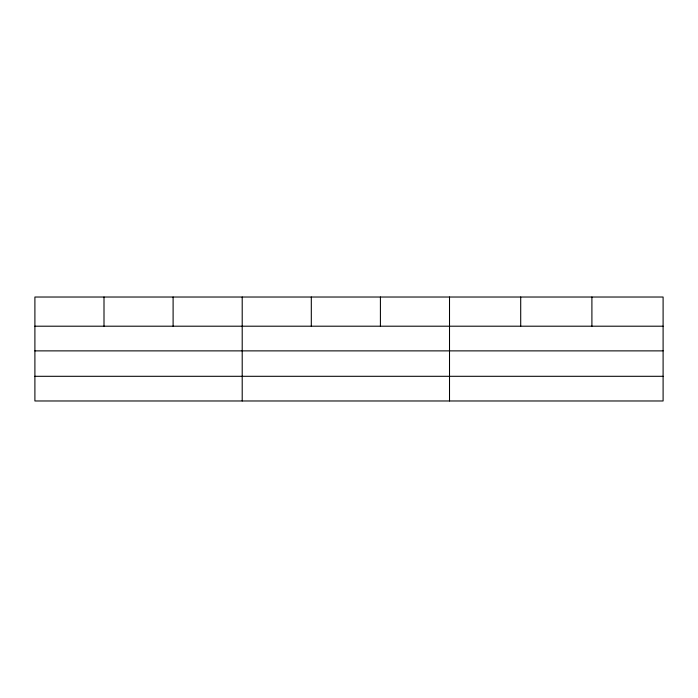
<?xml version="1.0" encoding="UTF-8"?>
<svg xmlns="http://www.w3.org/2000/svg" width="698" height="698" viewBox="0 0 698 698"><rect width="100%" height="100%" fill="white"/><g stroke="black" fill="none" stroke-linecap="round" stroke-linejoin="round"><path stroke-width="1.05" d="M663.1 350.876L663.1 297.025L34.9 297.025L34.9 400.975L663.1 400.975L663.1 350.876L34.9 350.876M34.9 326.202L663.1 326.202M34.9 376.301L663.1 376.301M591.904 297.025L591.904 326.202M520.708 297.025L520.708 326.202M449.512 297.025L449.512 400.975M380.41 297.025L380.41 326.202M311.308 297.025L311.308 326.202M242.206 297.025L242.206 400.975M173.104 297.025L173.104 326.202M104.002 297.025L104.002 326.202"/></g></svg>
